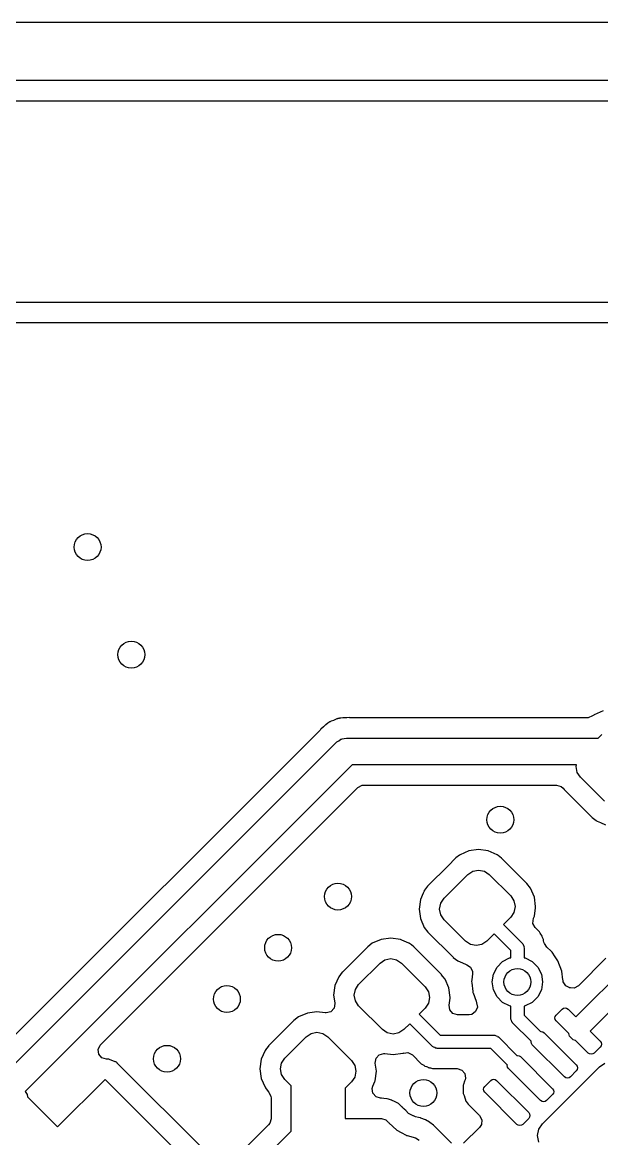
# Model space of a CAD drawing. Extents: x 4.14 to 7.68, y -5.31 to -1.77.
# Drawn here: x 4.53 to 4.869, y -2.427 to -1.773 of the extents above; entities that cross this region are included whole.
import ezdxf

# ---------------------------------------------------------------- set-up
doc = ezdxf.new("R2010")
doc.units = 0
doc.header["$MEASUREMENT"] = 0
doc.layers.add('BLACK', color=7, linetype='CONTINUOUS')

msp = doc.modelspace()

# ---------------------------------------------------------------- linework, layer by layer
at = {"layer": 'BLACK', "linetype": 'CONTINUOUS'}
for p, q in [((4.14018, -1.77301), (7.67085, -1.77301)), ((4.93355, -1.80707), (4.38804, -1.80707)), ((4.38583, -1.8189), (4.92995, -1.8189)), ((4.92995, -1.93701), (4.41029, -1.93701)), ((4.41724, -1.94884), (4.93263, -1.94884)), ((4.87011, -2.17624), (4.86491, -2.17849)), ((4.70901, -2.18346), (4.70789, -2.18442)), ((4.70927, -2.18323), (4.70901, -2.18346)), ((4.70901, -2.18346), (4.70901, -2.18346)), ((4.7096, -2.18308), (4.70927, -2.18323)), ((4.70972, -2.183), (4.7096, -2.18308)), ((4.71024, -2.1827), (4.70972, -2.183)), ((4.71037, -2.18263), (4.71024, -2.1827)), ((4.71065, -2.18242), (4.71037, -2.18263)), ((4.71099, -2.1823), (4.71065, -2.18242)), ((4.71238, -2.1818), (4.71099, -2.1823)), ((4.71099, -2.1823), (4.71099, -2.1823)), ((4.71274, -2.18165), (4.71238, -2.1818)), ((4.71441, -2.18089), (4.71274, -2.18165)), ((4.71476, -2.18084), (4.71441, -2.18089)), ((4.71491, -2.1808), (4.71476, -2.18084)), ((4.71548, -2.18066), (4.71491, -2.1808)), ((4.71563, -2.18063), (4.71548, -2.18066)), ((4.71596, -2.18051), (4.71563, -2.18063)), ((4.71669, -2.18046), (4.71596, -2.18051)), ((4.71779, -2.18039), (4.71669, -2.18046)), ((4.71819, -2.18035), (4.71779, -2.18039)), ((4.71859, -2.1803), (4.71819, -2.18035)), ((4.71921, -2.1803), (4.71859, -2.1803)), ((4.71952, -2.18029), (4.71921, -2.1803)), ((4.72021, -2.18024), (4.71952, -2.18029)), ((4.7216, -2.18016), (4.72021, -2.18024)), ((4.72194, -2.18023), (4.7216, -2.18016)), ((4.72229, -2.18026), (4.72194, -2.18023)), ((4.7223, -2.18024), (4.72229, -2.18026)), ((4.72276, -2.1803), (4.7223, -2.18024)), ((4.86089, -2.1803), (4.72276, -2.1803)), ((4.86136, -2.18027), (4.86089, -2.1803)), ((4.86395, -2.17924), (4.86136, -2.18027)), ((4.86466, -2.17869), (4.86395, -2.17924)), ((4.86491, -2.17849), (4.86466, -2.17869)), ((4.86466, -2.17869), (4.86466, -2.17869)), ((4.70422, -2.18791), (4.52281, -2.36932)), ((4.70457, -2.18748), (4.70422, -2.18791)), ((4.70481, -2.18721), (4.70457, -2.18748)), ((4.70457, -2.18748), (4.70457, -2.18748)), ((4.705, -2.18691), (4.70481, -2.18721)), ((4.70646, -2.18565), (4.705, -2.18691)), ((4.70673, -2.1854), (4.70646, -2.18565)), ((4.70715, -2.18498), (4.70673, -2.1854)), ((4.70758, -2.18467), (4.70715, -2.18498)), ((4.70789, -2.18442), (4.70758, -2.18467)), ((4.86732, -2.19223), (4.86947, -2.19009)), ((4.52103, -2.38783), (4.71444, -2.19442)), ((4.71444, -2.19442), (4.71556, -2.19372)), ((4.71556, -2.19372), (4.71659, -2.1929)), ((4.71659, -2.1929), (4.71703, -2.1928)), ((4.71703, -2.1928), (4.71741, -2.19256)), ((4.71741, -2.19256), (4.71872, -2.19242)), ((4.71872, -2.19242), (4.72, -2.19213)), ((4.72, -2.19213), (4.86686, -2.19213)), ((4.86686, -2.19213), (4.86732, -2.19223)), ((4.72326, -2.20787), (4.53198, -2.39915)), ((4.85454, -2.20787), (4.72326, -2.20787)), ((4.85434, -2.20888), (4.85454, -2.20787)), ((4.85502, -2.21227), (4.85434, -2.20888)), ((4.85694, -2.21514), (4.85502, -2.21227)), ((4.87086, -2.22906), (4.85694, -2.21514)), ((4.57609, -2.37177), (4.72671, -2.22116)), ((4.72671, -2.22116), (4.72916, -2.21982)), ((4.72916, -2.21982), (4.73022, -2.2197)), ((4.73022, -2.2197), (4.84293, -2.2197)), ((4.84293, -2.2197), (4.84561, -2.22049)), ((4.84561, -2.22049), (4.84683, -2.2216)), ((4.84683, -2.2216), (4.84744, -2.22237)), ((4.84744, -2.22237), (4.84754, -2.22248)), ((4.84754, -2.22248), (4.85165, -2.22659)), ((4.85165, -2.22659), (4.86363, -2.23856)), ((4.86363, -2.23856), (4.86375, -2.23866)), ((4.86375, -2.23866), (4.86605, -2.24047)), ((4.86605, -2.24047), (4.86605, -2.24047)), ((4.86605, -2.24047), (4.8663, -2.24066)), ((4.8663, -2.24066), (4.86659, -2.24079)), ((4.86659, -2.24079), (4.86659, -2.24079)), ((4.86659, -2.24079), (4.86866, -2.24168)), ((4.86866, -2.24168), (4.8715, -2.24291)), ((4.7862, -2.26069), (4.78405, -2.26237)), ((4.78645, -2.26049), (4.7862, -2.26069)), ((4.7862, -2.26069), (4.7862, -2.26069)), ((4.79166, -2.25824), (4.78645, -2.26049)), ((4.79727, -2.25747), (4.79166, -2.25824)), ((4.80289, -2.25824), (4.79727, -2.25747)), ((4.80809, -2.26049), (4.80289, -2.25824)), ((4.80871, -2.26097), (4.80809, -2.26049)), ((4.81065, -2.26249), (4.80871, -2.26097)), ((4.77963, -2.26674), (4.76759, -2.27878)), ((4.78367, -2.26269), (4.77963, -2.26674)), ((4.78378, -2.26259), (4.78367, -2.26269)), ((4.78405, -2.26237), (4.78378, -2.26259)), ((4.81076, -2.26259), (4.81065, -2.26249)), ((4.81065, -2.26249), (4.81065, -2.26249)), ((4.81482, -2.26664), (4.81076, -2.26259)), ((4.82185, -2.27367), (4.81482, -2.26664)), ((4.77709, -2.28601), (4.79101, -2.27209)), ((4.79101, -2.27209), (4.79388, -2.27017)), ((4.79388, -2.27017), (4.79727, -2.26949)), ((4.79727, -2.26949), (4.80066, -2.27017)), ((4.80066, -2.27017), (4.80353, -2.27209)), ((4.80353, -2.27209), (4.81606, -2.28462)), ((4.82556, -2.27739), (4.82185, -2.27367)), ((4.76549, -2.28145), (4.76536, -2.28175)), ((4.76569, -2.2812), (4.76549, -2.28145)), ((4.76749, -2.2789), (4.76569, -2.2812)), ((4.76569, -2.2812), (4.76569, -2.2812)), ((4.76759, -2.27878), (4.76749, -2.2789)), ((4.82766, -2.28006), (4.82556, -2.27739)), ((4.82991, -2.28526), (4.82766, -2.28006)), ((4.76324, -2.28666), (4.76247, -2.29227)), ((4.76485, -2.28292), (4.76324, -2.28666)), ((4.76536, -2.28175), (4.76485, -2.28292)), ((4.76536, -2.28175), (4.76536, -2.28175)), ((4.77517, -2.28888), (4.77709, -2.28601)), ((4.81606, -2.28462), (4.81798, -2.28749)), ((4.81798, -2.28749), (4.81866, -2.29088)), ((4.83068, -2.29088), (4.82991, -2.28526)), ((4.76247, -2.29227), (4.76324, -2.29789)), ((4.77449, -2.29227), (4.77517, -2.28888)), ((4.77517, -2.29566), (4.77449, -2.29227)), ((4.81798, -2.29427), (4.81606, -2.29714)), ((4.81866, -2.29088), (4.81798, -2.29427)), ((4.82991, -2.2965), (4.83058, -2.29166)), ((4.83058, -2.29166), (4.83064, -2.29121)), ((4.83064, -2.29121), (4.83068, -2.29088)), ((4.76324, -2.29789), (4.76549, -2.30309)), ((4.77709, -2.29853), (4.77517, -2.29566)), ((4.78962, -2.31106), (4.77709, -2.29853)), ((4.81606, -2.29714), (4.81189, -2.30132)), ((4.82911, -2.3007), (4.8294, -2.29767)), ((4.83045, -2.30315), (4.82911, -2.3007)), ((4.8294, -2.29767), (4.82991, -2.2965)), ((4.76549, -2.30309), (4.76759, -2.30576)), ((4.76759, -2.30576), (4.78239, -2.32056)), ((4.80632, -2.30689), (4.80214, -2.31106)), ((4.81606, -2.31663), (4.80632, -2.30689)), ((4.81189, -2.30132), (4.82278, -2.31222)), ((4.83203, -2.30473), (4.83045, -2.30315)), ((4.83292, -2.30562), (4.83203, -2.30473)), ((4.83203, -2.30473), (4.83203, -2.30473)), ((4.83309, -2.30596), (4.83292, -2.30562)), ((4.83331, -2.30639), (4.83309, -2.30596)), ((4.83309, -2.30596), (4.83309, -2.30596)), ((4.83372, -2.30705), (4.83331, -2.30639)), ((4.83422, -2.30775), (4.83372, -2.30705)), ((4.83445, -2.30845), (4.83422, -2.30775)), ((4.73506, -2.31234), (4.73239, -2.31444)), ((4.74026, -2.31009), (4.73506, -2.31234)), ((4.74588, -2.30932), (4.74026, -2.31009)), ((4.7515, -2.31009), (4.74588, -2.30932)), ((4.75234, -2.31045), (4.7515, -2.31009)), ((4.75641, -2.31221), (4.75234, -2.31045)), ((4.7567, -2.31234), (4.75641, -2.31221)), ((4.75641, -2.31221), (4.75641, -2.31221)), ((4.75695, -2.31253), (4.7567, -2.31234)), ((4.75799, -2.31335), (4.75695, -2.31253)), ((4.75695, -2.31253), (4.75695, -2.31253)), ((4.75937, -2.31444), (4.75799, -2.31335)), ((4.79249, -2.31298), (4.78962, -2.31106)), ((4.79588, -2.31366), (4.79249, -2.31298)), ((4.79927, -2.31298), (4.79588, -2.31366)), ((4.80214, -2.31106), (4.79927, -2.31298)), ((4.82278, -2.31222), (4.82293, -2.3125)), ((4.82293, -2.3125), (4.82319, -2.31269)), ((4.82319, -2.31269), (4.82347, -2.31356)), ((4.82347, -2.31356), (4.82389, -2.31438)), ((4.83449, -2.30858), (4.83445, -2.30845)), ((4.83479, -2.30929), (4.83449, -2.30858)), ((4.83501, -2.30972), (4.83479, -2.30929)), ((4.83518, -2.31007), (4.83501, -2.30972)), ((4.83501, -2.30972), (4.83501, -2.30972)), ((4.83524, -2.31045), (4.83518, -2.31007)), ((4.83532, -2.31092), (4.83524, -2.31045)), ((4.83524, -2.31045), (4.83524, -2.31045)), ((4.8355, -2.31168), (4.83532, -2.31092)), ((4.83577, -2.3125), (4.8355, -2.31168)), ((4.83581, -2.31249), (4.83577, -2.3125)), ((4.83719, -2.31469), (4.83581, -2.31249)), ((4.73239, -2.31444), (4.71759, -2.32924)), ((4.77556, -2.33063), (4.75937, -2.31444)), ((4.78239, -2.32056), (4.7825, -2.32066)), ((4.7825, -2.32066), (4.7825, -2.32066)), ((4.7825, -2.32066), (4.78376, -2.32164)), ((4.81606, -2.32086), (4.81606, -2.31663)), ((4.82389, -2.31438), (4.82384, -2.3147)), ((4.82384, -2.3147), (4.82394, -2.315)), ((4.82394, -2.315), (4.82394, -2.32086)), ((4.83984, -2.31705), (4.83719, -2.31469)), ((4.8401, -2.31728), (4.83984, -2.31705)), ((4.84026, -2.31753), (4.8401, -2.31728)), ((4.84217, -2.3203), (4.84026, -2.31753)), ((4.84026, -2.31753), (4.84026, -2.31753)), ((4.84374, -2.32259), (4.84217, -2.3203)), ((4.72709, -2.33647), (4.73962, -2.32394)), ((4.73962, -2.32394), (4.74249, -2.32202)), ((4.74249, -2.32202), (4.74588, -2.32134)), ((4.74588, -2.32134), (4.74927, -2.32202)), ((4.74927, -2.32202), (4.75214, -2.32394)), ((4.75214, -2.32394), (4.76606, -2.33786)), ((4.78376, -2.32164), (4.78506, -2.32266)), ((4.78506, -2.32266), (4.78781, -2.32385)), ((4.78781, -2.32385), (4.78995, -2.32478)), ((4.78995, -2.32478), (4.78995, -2.32478)), ((4.78995, -2.32478), (4.79026, -2.32491)), ((4.79026, -2.32491), (4.79033, -2.32492)), ((4.79033, -2.32492), (4.79258, -2.32633)), ((4.79258, -2.32633), (4.79378, -2.32886)), ((4.80596, -2.33044), (4.80806, -2.32632)), ((4.80806, -2.32632), (4.81132, -2.32306)), ((4.81132, -2.32306), (4.81544, -2.32096)), ((4.81544, -2.32096), (4.81606, -2.32086)), ((4.82394, -2.32086), (4.82456, -2.32096)), ((4.82456, -2.32096), (4.82868, -2.32306)), ((4.82868, -2.32306), (4.83194, -2.32632)), ((4.83194, -2.32632), (4.83404, -2.33044)), ((4.84602, -2.32861), (4.84374, -2.32259)), ((4.85418, -2.35547), (4.88509, -2.32455)), ((4.87181, -2.32111), (4.85567, -2.33725)), ((4.71549, -2.33191), (4.71324, -2.33711)), ((4.71644, -2.3307), (4.71549, -2.33191)), ((4.71749, -2.32935), (4.71644, -2.3307)), ((4.71759, -2.32924), (4.71749, -2.32935)), ((4.71749, -2.32935), (4.71749, -2.32935)), ((4.77566, -2.33075), (4.77556, -2.33063)), ((4.77644, -2.33174), (4.77566, -2.33075)), ((4.77566, -2.33075), (4.77566, -2.33075)), ((4.77766, -2.3333), (4.77644, -2.33174)), ((4.77991, -2.3385), (4.77766, -2.3333)), ((4.79334, -2.33377), (4.79321, -2.33472)), ((4.7938, -2.33028), (4.79334, -2.33377)), ((4.79378, -2.32886), (4.7938, -2.33028)), ((4.80524, -2.335), (4.80596, -2.33044)), ((4.83404, -2.33044), (4.83476, -2.335)), ((4.84664, -2.33377), (4.84602, -2.32861)), ((4.84669, -2.33419), (4.84664, -2.33377)), ((4.89518, -2.33118), (4.86253, -2.36382)), ((4.71324, -2.33711), (4.71247, -2.34273)), ((4.72449, -2.34273), (4.72517, -2.33934)), ((4.72517, -2.33934), (4.72709, -2.33647)), ((4.76606, -2.33786), (4.76798, -2.34073)), ((4.78068, -2.34412), (4.77991, -2.3385)), ((4.79321, -2.33472), (4.7933, -2.33556)), ((4.7933, -2.33556), (4.79387, -2.34065)), ((4.80596, -2.33956), (4.80524, -2.335)), ((4.80806, -2.34368), (4.80596, -2.33956)), ((4.83404, -2.33956), (4.83194, -2.34368)), ((4.83476, -2.335), (4.83404, -2.33956)), ((4.84683, -2.33489), (4.84669, -2.33419)), ((4.84829, -2.33727), (4.84683, -2.33489)), ((4.85026, -2.33822), (4.84829, -2.33727)), ((4.85022, -2.33832), (4.85026, -2.33822)), ((4.85047, -2.33841), (4.85022, -2.33832)), ((4.85056, -2.33844), (4.85047, -2.33841)), ((4.85072, -2.33845), (4.85056, -2.33844)), ((4.85081, -2.33849), (4.85072, -2.33845)), ((4.85102, -2.33852), (4.85081, -2.33849)), ((4.85103, -2.33847), (4.85102, -2.33852)), ((4.85321, -2.33859), (4.85103, -2.33847)), ((4.85567, -2.33725), (4.85321, -2.33859)), ((4.71247, -2.34273), (4.71309, -2.3473)), ((4.72517, -2.34612), (4.72449, -2.34273)), ((4.72709, -2.34899), (4.72517, -2.34612)), ((4.76798, -2.34073), (4.76866, -2.34412)), ((4.76866, -2.34412), (4.76798, -2.34751)), ((4.78007, -2.3486), (4.78064, -2.34446)), ((4.78064, -2.34446), (4.78068, -2.34412)), ((4.78064, -2.34446), (4.78064, -2.34446)), ((4.79387, -2.34065), (4.79392, -2.34112)), ((4.79392, -2.34112), (4.79402, -2.3414)), ((4.79402, -2.3414), (4.79402, -2.3414)), ((4.79402, -2.3414), (4.79581, -2.34629)), ((4.79581, -2.34629), (4.79612, -2.34713)), ((4.81132, -2.34694), (4.80806, -2.34368)), ((4.81544, -2.34904), (4.81132, -2.34694)), ((4.82868, -2.34694), (4.82456, -2.34904)), ((4.83194, -2.34368), (4.82868, -2.34694)), ((4.69711, -2.35324), (4.69191, -2.35549)), ((4.70273, -2.35247), (4.69711, -2.35324)), ((4.70754, -2.35313), (4.70273, -2.35247)), ((4.70818, -2.35317), (4.70754, -2.35313)), ((4.71087, -2.3524), (4.70818, -2.35317)), ((4.71271, -2.3503), (4.71087, -2.3524)), ((4.71313, -2.34754), (4.71271, -2.3503)), ((4.71309, -2.3473), (4.71313, -2.34754)), ((4.74101, -2.36291), (4.72709, -2.34899)), ((4.76606, -2.35038), (4.76258, -2.35386)), ((4.76798, -2.34751), (4.76606, -2.35038)), ((4.78047, -2.35133), (4.78007, -2.3486)), ((4.7823, -2.35344), (4.78047, -2.35133)), ((4.78498, -2.35423), (4.7823, -2.35344)), ((4.79556, -2.35236), (4.79328, -2.35397)), ((4.79661, -2.34977), (4.79556, -2.35236)), ((4.79612, -2.34713), (4.79613, -2.34716)), ((4.79613, -2.34716), (4.79612, -2.34716)), ((4.79612, -2.34716), (4.79661, -2.34977)), ((4.81606, -2.34914), (4.81544, -2.34904)), ((4.81606, -2.35608), (4.81606, -2.34914)), ((4.82456, -2.34904), (4.82394, -2.34914)), ((4.82394, -2.34914), (4.82394, -2.35445)), ((4.84264, -2.35436), (4.84612, -2.35088)), ((4.84612, -2.35088), (4.84692, -2.35035)), ((4.84692, -2.35035), (4.84786, -2.35016)), ((4.84786, -2.35016), (4.8488, -2.35035)), ((4.8488, -2.35035), (4.8496, -2.35088)), ((4.8496, -2.35088), (4.85418, -2.35547)), ((4.68924, -2.35759), (4.67444, -2.37239)), ((4.69191, -2.35549), (4.68924, -2.35759)), ((4.75701, -2.35943), (4.75353, -2.36291)), ((4.77037, -2.37278), (4.75701, -2.35943)), ((4.76258, -2.35386), (4.77478, -2.36606)), ((4.79168, -2.35423), (4.78498, -2.35423)), ((4.79328, -2.35397), (4.79168, -2.35423)), ((4.81616, -2.35638), (4.81606, -2.35608)), ((4.81611, -2.3567), (4.81616, -2.35638)), ((4.81653, -2.35752), (4.81611, -2.3567)), ((4.81681, -2.35839), (4.81653, -2.35752)), ((4.81707, -2.35858), (4.81681, -2.35839)), ((4.81722, -2.35886), (4.81707, -2.35858)), ((4.82806, -2.36971), (4.81722, -2.35886)), ((4.82394, -2.35445), (4.83363, -2.36414)), ((4.84192, -2.3561), (4.8421, -2.35516)), ((4.8421, -2.35704), (4.84192, -2.3561)), ((4.8421, -2.35516), (4.84264, -2.35436)), ((4.84264, -2.35784), (4.8421, -2.35704)), ((4.84999, -2.36519), (4.84264, -2.35784)), ((4.69647, -2.36709), (4.69934, -2.36517)), ((4.69934, -2.36517), (4.70273, -2.36449)), ((4.70273, -2.36449), (4.70612, -2.36517)), ((4.70612, -2.36517), (4.70899, -2.36709)), ((4.74388, -2.36483), (4.74101, -2.36291)), ((4.74727, -2.36551), (4.74388, -2.36483)), ((4.75066, -2.36483), (4.74727, -2.36551)), ((4.75353, -2.36291), (4.75066, -2.36483)), ((4.77478, -2.36606), (4.80608, -2.36606)), ((4.80608, -2.36606), (4.80638, -2.36616)), ((4.80638, -2.36616), (4.8067, -2.36611)), ((4.8067, -2.36611), (4.80752, -2.36653)), ((4.80752, -2.36653), (4.80839, -2.36681)), ((4.83363, -2.36414), (4.83394, -2.36408)), ((4.83394, -2.36408), (4.83488, -2.36427)), ((4.83488, -2.36427), (4.83568, -2.3648)), ((4.83568, -2.3648), (4.85447, -2.38359)), ((4.8504, -2.36671), (4.84999, -2.36519)), ((4.86253, -2.36382), (4.86839, -2.36967)), ((4.57469, -2.37458), (4.57585, -2.37204)), ((4.57585, -2.37204), (4.57609, -2.37177)), ((4.67434, -2.3725), (4.67324, -2.37391)), ((4.67444, -2.37239), (4.67434, -2.3725)), ((4.67434, -2.3725), (4.67434, -2.3725)), ((4.68394, -2.37962), (4.69647, -2.36709)), ((4.70899, -2.36709), (4.72291, -2.38101)), ((4.77065, -2.37293), (4.77037, -2.37278)), ((4.77084, -2.37319), (4.77065, -2.37293)), ((4.80839, -2.36681), (4.80858, -2.36707)), ((4.80858, -2.36707), (4.80886, -2.36722)), ((4.80886, -2.36722), (4.81971, -2.37806)), ((4.828, -2.37002), (4.82806, -2.36971)), ((4.82818, -2.37096), (4.828, -2.37002)), ((4.82872, -2.37176), (4.82818, -2.37096)), ((4.84751, -2.39055), (4.82872, -2.37176)), ((4.85256, -2.36887), (4.8504, -2.36671)), ((4.85407, -2.36927), (4.85256, -2.36887)), ((4.86143, -2.37663), (4.85407, -2.36927)), ((4.86839, -2.36967), (4.86892, -2.37047)), ((4.86892, -2.37235), (4.86839, -2.37315)), ((4.86892, -2.37047), (4.86911, -2.37141)), ((4.86911, -2.37141), (4.86892, -2.37235)), ((4.57509, -2.37735), (4.57469, -2.37458)), ((4.57692, -2.37946), (4.57509, -2.37735)), ((4.5796, -2.38024), (4.57692, -2.37946)), ((4.67234, -2.37506), (4.67009, -2.38026)), ((4.67324, -2.37391), (4.67234, -2.37506)), ((4.68202, -2.38249), (4.68394, -2.37962)), ((4.73729, -2.3797), (4.73913, -2.3776)), ((4.73913, -2.3776), (4.74182, -2.37683)), ((4.74182, -2.37683), (4.74246, -2.37687)), ((4.74246, -2.37687), (4.74727, -2.37753)), ((4.74727, -2.37753), (4.75289, -2.37676)), ((4.75289, -2.37676), (4.7532, -2.37663)), ((4.7532, -2.37663), (4.75352, -2.37654)), ((4.75352, -2.37654), (4.75355, -2.37662)), ((4.75355, -2.37662), (4.75587, -2.37633)), ((4.75587, -2.37633), (4.75857, -2.37772)), ((4.75857, -2.37772), (4.76377, -2.38292)), ((4.77171, -2.37347), (4.77084, -2.37319)), ((4.77253, -2.37389), (4.77171, -2.37347)), ((4.77285, -2.37384), (4.77253, -2.37389)), ((4.77315, -2.37394), (4.77285, -2.37384)), ((4.80445, -2.37394), (4.77315, -2.37394)), ((4.81414, -2.38363), (4.80445, -2.37394)), ((4.81971, -2.37806), (4.82002, -2.378)), ((4.82002, -2.378), (4.82096, -2.37818)), ((4.82096, -2.37818), (4.82176, -2.37872)), ((4.82176, -2.37872), (4.84055, -2.39751)), ((4.86223, -2.37716), (4.86143, -2.37663)), ((4.86317, -2.37735), (4.86223, -2.37716)), ((4.86411, -2.37716), (4.86317, -2.37735)), ((4.86491, -2.37663), (4.86411, -2.37716)), ((4.86839, -2.37315), (4.86491, -2.37663)), ((4.58048, -2.38024), (4.5796, -2.38024)), ((4.58094, -2.38024), (4.58048, -2.38024)), ((4.58137, -2.38041), (4.58094, -2.38024)), ((4.58471, -2.38169), (4.58137, -2.38041)), ((4.58505, -2.38183), (4.58471, -2.38169)), ((4.58471, -2.38169), (4.58471, -2.38169)), ((4.58535, -2.38206), (4.58505, -2.38183)), ((4.58575, -2.38238), (4.58535, -2.38206)), ((4.58535, -2.38206), (4.58535, -2.38206)), ((4.58587, -2.38247), (4.58575, -2.38238)), ((4.63846, -2.43506), (4.58587, -2.38247)), ((4.67009, -2.38026), (4.66932, -2.38588)), ((4.66932, -2.38588), (4.67009, -2.3915)), ((4.68134, -2.38588), (4.68202, -2.38249)), ((4.68202, -2.38927), (4.68134, -2.38588)), ((4.72291, -2.38101), (4.72483, -2.38388)), ((4.72483, -2.38388), (4.72551, -2.38727)), ((4.73687, -2.38246), (4.73729, -2.3797)), ((4.73753, -2.38727), (4.73687, -2.38246)), ((4.76377, -2.38292), (4.76411, -2.38309)), ((4.76411, -2.38309), (4.76411, -2.38309)), ((4.76411, -2.38309), (4.76454, -2.38331)), ((4.76454, -2.38331), (4.7652, -2.38372)), ((4.7652, -2.38372), (4.7659, -2.38422)), ((4.7659, -2.38422), (4.76673, -2.38449)), ((4.76673, -2.38449), (4.76745, -2.38479)), ((4.76745, -2.38479), (4.76787, -2.38501)), ((4.76787, -2.38501), (4.76787, -2.38501)), ((4.76787, -2.38501), (4.76822, -2.38518)), ((4.76822, -2.38518), (4.7686, -2.38524)), ((4.7686, -2.38524), (4.7686, -2.38524)), ((4.7686, -2.38524), (4.76907, -2.38532)), ((4.76907, -2.38532), (4.76983, -2.3855)), ((4.76983, -2.3855), (4.77028, -2.38565)), ((4.77028, -2.38565), (4.77028, -2.38565)), ((4.77028, -2.38565), (4.77065, -2.38577)), ((4.77065, -2.38577), (4.77191, -2.38577)), ((4.77191, -2.38577), (4.77191, -2.38577)), ((4.77191, -2.38577), (4.78471, -2.38577)), ((4.78471, -2.38577), (4.78739, -2.38656)), ((4.81408, -2.38394), (4.81414, -2.38363)), ((4.81427, -2.38488), (4.81408, -2.38394)), ((4.8148, -2.38568), (4.81427, -2.38488)), ((4.83359, -2.40447), (4.8148, -2.38568)), ((4.83463, -2.41804), (4.86804, -2.38463)), ((4.85447, -2.38359), (4.855, -2.38439)), ((4.855, -2.38439), (4.85519, -2.38533)), ((4.85519, -2.38533), (4.855, -2.38627)), ((4.86804, -2.38463), (4.87123, -2.3825)), ((4.55097, -2.41985), (4.57875, -2.39208)), ((4.57875, -2.39208), (4.62886, -2.44219)), ((4.67009, -2.3915), (4.67234, -2.3967)), ((4.68394, -2.39214), (4.68202, -2.38927)), ((4.68768, -2.39588), (4.68394, -2.39214)), ((4.72483, -2.39066), (4.72291, -2.39353)), ((4.72551, -2.38727), (4.72483, -2.39066)), ((4.73676, -2.39289), (4.73753, -2.38727)), ((4.78739, -2.38656), (4.78922, -2.38867)), ((4.7894, -2.39233), (4.78912, -2.39315)), ((4.78922, -2.38867), (4.78962, -2.39143)), ((4.78962, -2.39143), (4.7894, -2.39233)), ((4.80088, -2.39612), (4.80436, -2.39264)), ((4.80436, -2.39264), (4.80516, -2.3921)), ((4.80516, -2.3921), (4.8061, -2.39192)), ((4.8061, -2.39192), (4.80704, -2.3921)), ((4.80704, -2.3921), (4.80784, -2.39264)), ((4.80784, -2.39264), (4.82663, -2.41143)), ((4.84831, -2.39108), (4.84751, -2.39055)), ((4.84925, -2.39127), (4.84831, -2.39108)), ((4.85019, -2.39108), (4.84925, -2.39127)), ((4.85099, -2.39055), (4.85019, -2.39108)), ((4.85447, -2.38707), (4.85099, -2.39055)), ((4.855, -2.38627), (4.85447, -2.38707)), ((4.53198, -2.39915), (4.5331, -2.40083)), ((4.67234, -2.3967), (4.67253, -2.39695)), ((4.67253, -2.39695), (4.67253, -2.39695)), ((4.67253, -2.39695), (4.67367, -2.39839)), ((4.67367, -2.39839), (4.67444, -2.39937)), ((4.68768, -2.42232), (4.68768, -2.39588)), ((4.72291, -2.39353), (4.71917, -2.39727)), ((4.71917, -2.39727), (4.71917, -2.415)), ((4.73504, -2.39731), (4.7354, -2.39604)), ((4.73544, -2.40007), (4.73504, -2.39731)), ((4.7354, -2.39604), (4.73663, -2.3932)), ((4.73663, -2.3932), (4.73676, -2.39289)), ((4.7885, -2.39499), (4.78832, -2.39549)), ((4.78832, -2.39549), (4.78833, -2.40025)), ((4.78912, -2.39315), (4.7885, -2.39499)), ((4.80016, -2.39786), (4.80035, -2.39692)), ((4.80035, -2.3988), (4.80016, -2.39786)), ((4.80035, -2.39692), (4.80088, -2.39612)), ((4.80088, -2.3996), (4.80035, -2.3988)), ((4.84055, -2.39751), (4.84108, -2.39831)), ((4.84108, -2.39831), (4.84127, -2.39925)), ((4.84127, -2.39925), (4.84108, -2.40019)), ((4.5331, -2.40083), (4.53339, -2.40227)), ((4.53339, -2.40227), (4.55097, -2.41985)), ((4.67444, -2.39937), (4.67454, -2.39948)), ((4.67454, -2.39948), (4.6746, -2.39954)), ((4.6746, -2.39954), (4.67579, -2.40207)), ((4.67579, -2.40207), (4.67585, -2.40283)), ((4.67585, -2.40283), (4.67585, -2.41509)), ((4.73727, -2.40218), (4.73544, -2.40007)), ((4.73995, -2.40297), (4.73727, -2.40218)), ((4.74039, -2.40297), (4.73995, -2.40297)), ((4.7418, -2.40317), (4.74039, -2.40297)), ((4.74361, -2.40343), (4.7418, -2.40317)), ((4.74378, -2.40346), (4.74361, -2.40343)), ((4.74361, -2.40343), (4.74361, -2.40343)), ((4.74467, -2.40372), (4.74378, -2.40346)), ((4.74624, -2.40418), (4.74467, -2.40372)), ((4.74646, -2.40425), (4.74624, -2.40418)), ((4.74624, -2.40418), (4.74624, -2.40418)), ((4.74667, -2.40435), (4.74646, -2.40425)), ((4.74799, -2.40502), (4.74667, -2.40435)), ((4.74667, -2.40435), (4.74667, -2.40435)), ((4.7504, -2.40625), (4.74799, -2.40502)), ((4.78833, -2.40025), (4.78846, -2.40064)), ((4.78846, -2.40064), (4.78878, -2.40157)), ((4.78878, -2.40157), (4.78987, -2.40475)), ((4.78987, -2.40475), (4.7901, -2.40506)), ((4.7901, -2.40506), (4.7901, -2.40506)), ((4.7901, -2.40506), (4.79124, -2.40658)), ((4.81967, -2.41839), (4.80088, -2.3996)), ((4.83439, -2.405), (4.83359, -2.40447)), ((4.83533, -2.40519), (4.83439, -2.405)), ((4.83627, -2.405), (4.83533, -2.40519)), ((4.83707, -2.40447), (4.83627, -2.405)), ((4.84055, -2.40099), (4.83707, -2.40447)), ((4.84108, -2.40019), (4.84055, -2.40099)), ((4.75063, -2.40645), (4.7504, -2.40625)), ((4.75142, -2.40713), (4.75063, -2.40645)), ((4.75063, -2.40645), (4.75063, -2.40645)), ((4.75149, -2.4072), (4.75142, -2.40713)), ((4.75265, -2.40833), (4.75149, -2.4072)), ((4.75271, -2.40827), (4.75265, -2.40833)), ((4.75269, -2.40836), (4.75273, -2.40832)), ((4.75279, -2.40847), (4.75269, -2.40836)), ((4.75273, -2.40832), (4.75271, -2.40827)), ((4.7528, -2.40847), (4.75279, -2.40847)), ((4.7528, -2.40848), (4.7528, -2.40847)), ((4.75281, -2.40848), (4.7528, -2.40848)), ((4.75286, -2.40853), (4.75281, -2.40848)), ((4.75293, -2.4086), (4.75286, -2.40853)), ((4.75293, -2.40861), (4.75293, -2.4086)), ((4.75297, -2.40863), (4.75293, -2.40861)), ((4.75296, -2.40864), (4.75297, -2.40863)), ((4.75343, -2.40914), (4.75296, -2.40864)), ((4.75346, -2.40917), (4.75343, -2.40914)), ((4.75343, -2.40914), (4.75343, -2.40914)), ((4.75347, -2.40917), (4.75346, -2.40917)), ((4.75377, -2.40948), (4.75347, -2.40917)), ((4.75473, -2.41035), (4.75377, -2.40948)), ((4.75632, -2.41194), (4.75473, -2.41035)), ((4.75868, -2.41315), (4.75632, -2.41194)), ((4.79124, -2.40658), (4.79156, -2.407)), ((4.79156, -2.407), (4.79776, -2.41321)), ((4.82663, -2.41143), (4.82716, -2.41223)), ((4.82716, -2.41223), (4.82735, -2.41317)), ((4.67439, -2.4186), (4.64916, -2.44384)), ((4.67506, -2.41777), (4.67439, -2.4186)), ((4.67585, -2.41509), (4.67506, -2.41777)), ((4.71917, -2.415), (4.74039, -2.415)), ((4.74039, -2.415), (4.74308, -2.41579)), ((4.74308, -2.41579), (4.74435, -2.41704)), ((4.74435, -2.41704), (4.74436, -2.41703)), ((4.74436, -2.41703), (4.74443, -2.41712)), ((4.74443, -2.41712), (4.74451, -2.41719)), ((4.74451, -2.41719), (4.74472, -2.4175)), ((4.74472, -2.4175), (4.74948, -2.42184)), ((4.75907, -2.41336), (4.75868, -2.41315)), ((4.75919, -2.4134), (4.75907, -2.41336)), ((4.76044, -2.41404), (4.75919, -2.4134)), ((4.76214, -2.41431), (4.76044, -2.41404)), ((4.76336, -2.41463), (4.76214, -2.41431)), ((4.76351, -2.41469), (4.76336, -2.41463)), ((4.76614, -2.41577), (4.76351, -2.41469)), ((4.76351, -2.41469), (4.76351, -2.41469)), ((4.76629, -2.41583), (4.76614, -2.41577)), ((4.76614, -2.41577), (4.76614, -2.41577)), ((4.76854, -2.41712), (4.76629, -2.41583)), ((4.76867, -2.41722), (4.76854, -2.41712)), ((4.77092, -2.41894), (4.76867, -2.41722)), ((4.79776, -2.41321), (4.7991, -2.41567)), ((4.7989, -2.41845), (4.79776, -2.42023)), ((4.7991, -2.41567), (4.7989, -2.41845)), ((4.82047, -2.41892), (4.81967, -2.41839)), ((4.82315, -2.41839), (4.82235, -2.41892)), ((4.82663, -2.41491), (4.82315, -2.41839)), ((4.82716, -2.41411), (4.82663, -2.41491)), ((4.82735, -2.41317), (4.82716, -2.41411)), ((4.8325, -2.42123), (4.83463, -2.41804)), ((4.54645, -2.56355), (4.68768, -2.42232)), ((4.74948, -2.42184), (4.7519, -2.42315)), ((4.7519, -2.42315), (4.75488, -2.42477)), ((4.75488, -2.42477), (4.75488, -2.42477)), ((4.75488, -2.42477), (4.75514, -2.42491)), ((4.75514, -2.42491), (4.75543, -2.42498)), ((4.75543, -2.42498), (4.76031, -2.42626)), ((4.77106, -2.41905), (4.77092, -2.41894)), ((4.78149, -2.42948), (4.77106, -2.41905)), ((4.79776, -2.42023), (4.78851, -2.42948)), ((4.82141, -2.41911), (4.82047, -2.41892)), ((4.82235, -2.41892), (4.82141, -2.41911)), ((4.83175, -2.425), (4.8325, -2.42123)), ((4.8325, -2.42877), (4.83175, -2.425)), ((4.76031, -2.42626), (4.76255, -2.42755))]:
    msp.add_line(p, q, dxfattribs=at)
at = {"layer": 'BLACK'}
for centre in [(4.5685, -2.08031), (4.59409, -2.14331), (4.81, -2.24), (4.715, -2.285), (4.68, -2.315), (4.82, -2.335), (4.65, -2.345), (4.615, -2.38), (4.765, -2.4)]:
    msp.add_circle(centre, 0.00787, dxfattribs=at)

doc.saveas('drawing.dxf')
